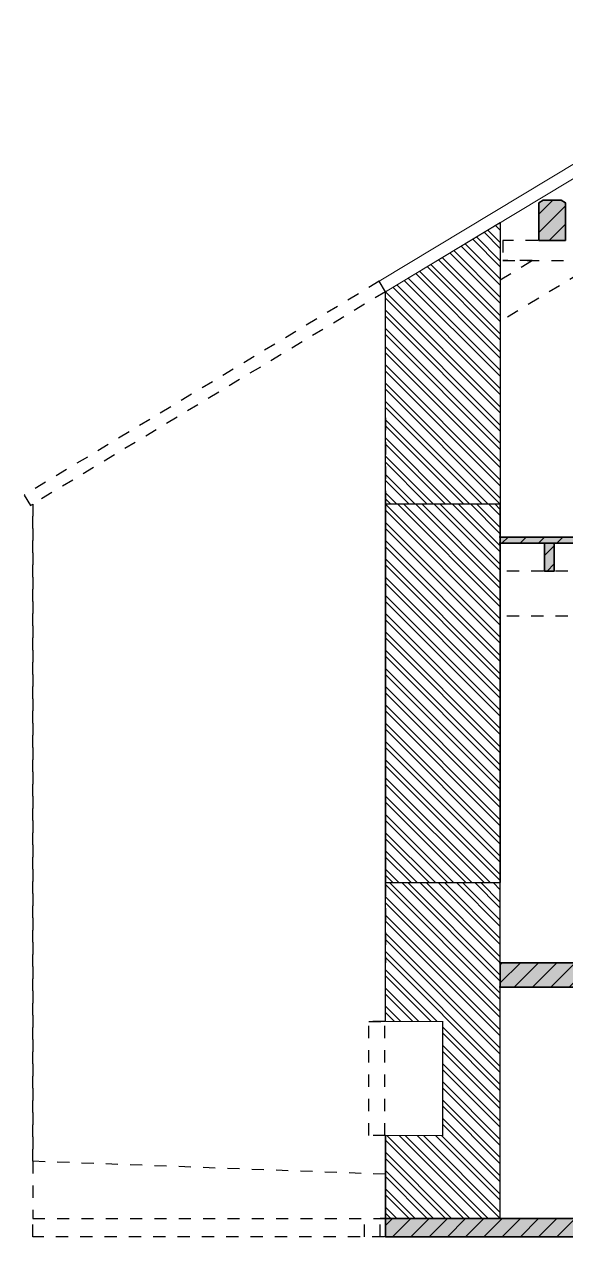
# Model space of a CAD drawing. Header units: metres. Extents: x -22.1 to 20.5, y -0.2 to 10.9.
# Drawn here: x -22.08 to -17.63, y -0.15 to 9.81 of the extents above; entities that cross this region are included whole.
import ezdxf

# ---------------------------------------------------------------- set-up
doc = ezdxf.new("R2010")
doc.units = ezdxf.units.M
doc.linetypes.add('DASH', pattern=[0.2, 0.1, -0.1])
for name, color, linetype in [('02_MURS_MAISON-F', 7, 'CONTINUOUS'), ('02_MURS_MAISON-R', 7, 'CONTINUOUS'), ('02_MURS_MAISON-S', 7, 'CONTINUOUS'), ('02_MURS_MAISON-S-SH', 7, 'CONTINUOUS'), ('22_COUVERTURE-R', 7, 'CONTINUOUS'), ('22_COUVERTURE-S', 7, 'CONTINUOUS'), ('LAYER0-F', 7, 'CONTINUOUS'), ('LAYER0-R', 7, 'CONTINUOUS'), ('Z_01_TOITURE-R', 7, 'CONTINUOUS'), ('Z_01_TOITURE-S', 7, 'CONTINUOUS'), ('Z_01_TOITURE-S-SF', 7, 'CONTINUOUS'), ('Z_01_TOITURE-S-SH', 7, 'CONTINUOUS'), ('Z_02_R_0-R', 7, 'CONTINUOUS'), ('Z_02_R_0-S', 7, 'CONTINUOUS'), ('Z_02_R_0-S-SF', 7, 'CONTINUOUS'), ('Z_02_R_0-S-SH', 7, 'CONTINUOUS'), ('Z_03_R-1-F', 7, 'CONTINUOUS'), ('Z_03_R-1-R', 7, 'CONTINUOUS'), ('Z_03_R-1-S', 7, 'CONTINUOUS'), ('Z_03_R-1-S-SF', 7, 'CONTINUOUS'), ('Z_03_R-1-S-SH', 7, 'CONTINUOUS'), ('Z_1_R+1-R', 7, 'CONTINUOUS'), ('Z_1_R+1-S', 7, 'CONTINUOUS'), ('Z_1_R+1-S-SF', 7, 'CONTINUOUS'), ('Z_1_R+1-S-SH', 7, 'CONTINUOUS')]:
    doc.layers.add(name, color=color, linetype=linetype)
pattern_1 = [(45, (0, 0), (-0.07499985, 0.07499985), [])]

msp = doc.modelspace()

# ---------------------------------------------------------------- hatches: boundary and pattern name
at = {"layer": '02_MURS_MAISON-S-SH', "lineweight": 18}
h = msp.add_hatch(dxfattribs=at)
h.set_pattern_fill('NEN metselwerk van baksteen (arcering)', color=256, style=0, pattern_type=2)
h.set_pattern_definition([(135, (-18.1648, 5.87), (-0.075, -0.075), []), (135, (-18.1648, 5.92), (-0.075, -0.075), [])])
h.paths.add_polyline_path([(-19.1083, 7.6155), (-19.1083, 5.87), (-18.1648, 5.87), (-18.1648, 8.1837)], flags=16)
h = msp.add_hatch(dxfattribs=at)
h.set_pattern_fill('NEN metselwerk van baksteen (arcering)', color=256, style=0, pattern_type=2)
h.set_pattern_definition([(-45, (-19.10834, 5.87), (0.075, 0.075), []), (-45, (-19.10834, 5.82), (0.075, 0.075), [])])
h.paths.add_polyline_path([(-19.1083, 5.87), (-19.1083, 2.76), (-18.1648, 2.76), (-18.1648, 5.87)], flags=16)
h = msp.add_hatch(dxfattribs=at)
h.set_pattern_fill('NEN metselwerk van baksteen (arcering)', color=256, style=0, pattern_type=2)
h.set_pattern_definition([(135, (-18.1648, 2e-14), (-0.075, -0.075), []), (135, (-18.1648, 0.05), (-0.075, -0.075), [])])
h.paths.add_polyline_path([(-19.1083, 0.6823), (-19.1083, 0), (-18.1648, 0), (-18.1648, 2.76), (-19.1083, 2.76), (-19.1083, 1.6185), (-18.6366, 1.6185), (-18.6366, 0.6823)], flags=16)
at = {"layer": 'Z_01_TOITURE-S-SF', "true_color": 0xf4f4f4}
msp.add_hatch(color=7, dxfattribs=at).paths.add_polyline_path([(-17.8481, 8.3462), (-17.8481, 8.0372), (-17.6292, 8.0372), (-17.6292, 8.3462), (-17.6657, 8.3683), (-17.8116, 8.3683)], flags=16)
at = {"layer": 'Z_01_TOITURE-S-SH', "lineweight": 18, "true_color": 0x6e6e6e}
h = msp.add_hatch(dxfattribs=at)
h.set_pattern_fill('Skalp default', color=8, style=0, pattern_type=2)
h.set_pattern_definition(pattern_1)
h.paths.add_polyline_path([(-17.8481, 8.3462), (-17.8481, 8.0372), (-17.6292, 8.0372), (-17.6292, 8.3462), (-17.6657, 8.3683), (-17.8116, 8.3683)], flags=16)
at = {"layer": 'Z_02_R_0-S-SF', "true_color": 0xf4f4f4}
msp.add_hatch(color=7, dxfattribs=at).paths.add_polyline_path([(-18.1648, 1.9), (-12.3218, 1.9), (-12.3218, 2.1), (-18.1648, 2.1)], flags=16)
at = {"layer": 'Z_02_R_0-S-SH', "lineweight": 18, "true_color": 0x6e6e6e}
h = msp.add_hatch(dxfattribs=at)
h.set_pattern_fill('Skalp default', color=8, style=0, pattern_type=2)
h.set_pattern_definition(pattern_1)
h.paths.add_polyline_path([(-18.1648, 1.9), (-12.3218, 1.9), (-12.3218, 2.1), (-18.1648, 2.1)], flags=16)
at = {"layer": 'Z_03_R-1-S-SF', "true_color": 0xf4f4f4}
msp.add_hatch(color=7, dxfattribs=at).paths.add_polyline_path([(-19.1083, -0.15), (-2.5664, -0.15), (-2.5664, 0), (-8.7364, 0), (-9.3114, 0), (-12.4514, 0), (-19.1083, 0)], flags=16)
at = {"layer": 'Z_03_R-1-S-SH', "lineweight": 18, "true_color": 0x6e6e6e}
h = msp.add_hatch(dxfattribs=at)
h.set_pattern_fill('Skalp default', color=8, style=0, pattern_type=2)
h.set_pattern_definition(pattern_1)
h.paths.add_polyline_path([(-19.1083, -0.15), (-2.5664, -0.15), (-2.5664, 0), (-8.7364, 0), (-9.3114, 0), (-12.4514, 0), (-19.1083, 0)], flags=16)
at = {"layer": 'Z_1_R+1-S-SF', "true_color": 0xf4f4f4}
for points in [[(-18.1648, 5.5492), (-12.3218, 5.5492), (-12.3218, 5.5992), (-18.1648, 5.5992)], [(-17.8018, 5.5492), (-17.8018, 5.3192), (-17.7218, 5.3192), (-17.7218, 5.5492)]]:
    msp.add_hatch(color=7, dxfattribs=at).paths.add_polyline_path(points, flags=16)
at = {"layer": 'Z_1_R+1-S-SH', "lineweight": 18, "true_color": 0x6e6e6e}
h = msp.add_hatch(dxfattribs=at)
h.set_pattern_fill('Skalp default', color=8, style=0, pattern_type=2)
h.set_pattern_definition(pattern_1)
h.paths.add_polyline_path([(-18.1648, 5.5492), (-12.3218, 5.5492), (-12.3218, 5.5992), (-18.1648, 5.5992)], flags=16)
h = msp.add_hatch(dxfattribs=at)
h.set_pattern_fill('Skalp default', color=8, style=0, pattern_type=2)
h.set_pattern_definition(pattern_1)
h.paths.add_polyline_path([(-17.8018, 5.5492), (-17.8018, 5.3192), (-17.7218, 5.3192), (-17.7218, 5.5492)], flags=16)

# ---------------------------------------------------------------- linework, layer by layer
at = {"layer": '02_MURS_MAISON-F', "color": 7}
for points in [[(-19.1083, 5.8699), (-19.1068, 5.8699)], [(-18.6367, 1.6184), (-18.6349, 1.6184)], [(-18.1647, 1.6184), (-18.1647, 1.6184)], [(-18.6349, 0.6822), (-18.6367, 0.6822)], [(-18.1647, 0.6822), (-18.1647, 0.6822)]]:
    msp.add_lwpolyline(points, dxfattribs=at)
at = {"layer": '02_MURS_MAISON-R', "color": 7, "linetype": 'DASH'}
for points in [[(-19.1083, 7.6156), (-22.007, 5.8701)], [(-22.007, 5.8701), (-22.007, -0.0001)], [(-19.246, 0.6822), (-19.246, 1.6184)], [(-19.246, 1.6184), (-19.1083, 1.6184)], [(-19.1134, 1.6184), (-19.246, 1.6184)], [(-19.1134, 0.6822), (-19.1134, 1.6184)], [(-19.1083, 0.6822), (-19.246, 0.6822)]]:
    msp.add_lwpolyline(points, dxfattribs=at)
at = {"layer": '02_MURS_MAISON-S', "lineweight": 0}
for points in [[(-19.1083, 7.6155), (-19.1083, 5.87), (-18.1648, 5.87), (-18.1648, 8.1837)], [(-19.1083, 5.87), (-19.1083, 2.76), (-18.1648, 2.76), (-18.1648, 5.87)], [(-19.1083, 0.6823), (-19.1083, 0), (-18.1648, 0), (-18.1648, 2.76), (-19.1083, 2.76), (-19.1083, 1.6185), (-18.6366, 1.6185), (-18.6366, 0.6823)]]:
    msp.add_lwpolyline(points, close=True, dxfattribs=at)
at = {"layer": '22_COUVERTURE-R', "color": 7, "linetype": 'DASH'}
for points in [[(-19.1599, 7.7012), (-22.0773, 5.9446)], [(-22.0773, 5.9446), (-22.0255, 5.8587)], [(-22.0255, 5.8587), (-22.007, 5.8701)]]:
    msp.add_lwpolyline(points, dxfattribs=at)
at = {"layer": '22_COUVERTURE-S', "lineweight": 0}
msp.add_lwpolyline([(-19.1599, 7.7012), (-19.1083, 7.6155), (-15.6467, 9.7), (-15.6526, 9.8132)], close=True, dxfattribs=at)
at = {"layer": 'LAYER0-F', "color": 7}
for points in [[(-18.1647, 8.1836), (-18.1647, 5.6077)], [(-19.1083, 1.6184), (-19.1083, 7.6154), (-19.1599, 7.7012)], [(-19.1599, 7.7012), (-19.1599, 7.7012)], [(-19.1083, 5.8699), (-19.1083, 5.8699)], [(-19.1083, 5.8699), (-19.1083, 2.7599)], [(-18.1647, 5.8699), (-19.1068, 5.8699)], [(-18.1647, -0.0001), (-18.1647, 5.8699)], [(-18.1647, 5.8699), (-18.1647, 2.7599)], [(-18.1647, 5.6077), (-18.1647, 5.8699)], [(-18.1647, 5.5491), (-18.1647, 5.5991)], [(-18.1647, 5.5991), (-18.1647, 5.5991)], [(-18.1647, 5.5491), (-18.1647, 5.5991)], [(-18.1647, 5.5491), (-18.1647, 5.5491)], [(-18.1647, 5.5404), (-18.1647, 2.7599)], [(-19.1083, 2.7599), (-18.1647, 2.7599)], [(-18.1647, 2.1086), (-18.1647, 2.7599)], [(-18.1647, 2.1), (-18.1647, 2.1)], [(-18.1647, 1.8999), (-18.1647, 1.8999)], [(-19.1083, 1.6184), (-19.1083, 1.6184)], [(-18.6367, 0.6822), (-18.6367, 1.6184)], [(-19.1083, 0.6822), (-19.1083, -0.1502)], [(-19.1083, 0.0086), (-19.1083, 0.6822)], [(-19.1083, 0.6822), (-19.1083, 0.6822)], [(-19.1083, 0.6822), (-19.1083, 0.6822)], [(-19.1083, -0.0001), (-18.1647, -0.0001)], [(-19.1083, -0.0001), (-19.1083, -0.0001)], [(-19.1083, -0.0001), (-19.1083, -0.1502)], [(-9.3113, -0.0001), (-18.1632, -0.0001)], [(-18.1632, -0.0001), (-12.4515, -0.0001)], [(-19.1083, -0.1502), (-19.1083, -0.1502)]]:
    msp.add_lwpolyline(points, dxfattribs=at)
at = {"layer": 'LAYER0-R', "color": 7, "linetype": 'DASH'}
for points in [[(-18.1647, 8.1838), (-18.1647, 7.7139)], [(-19.1083, 7.1439), (-19.1083, 7.6156), (-19.1599, 7.7012)], [(-19.1083, 6.578), (-19.1083, 5.5991)], [(-22.007, 0.4701), (-22.007, 5.8701)], [(-18.1647, 5.8701), (-19.1083, 5.8701)], [(-19.1083, 5.5991), (-19.1083, 5.8701)], [(-18.1647, -0.0001), (-18.1647, 5.8701)], [(-18.1647, 5.8701), (-18.1647, 2.7599)], [(-19.1083, 4.9489), (-19.1083, 2.1)], [(-19.1083, 2.7599), (-18.1647, 2.7599)], [(-19.1083, 2.1), (-19.1083, 2.7599)], [(-19.1083, 1.6184), (-19.1083, 1.9001)], [(-18.6364, 0.6822), (-18.6364, 1.6184)], [(-18.6364, 1.6184), (-18.6364, 1.6184)], [(-18.6364, 0.6822), (-18.6364, 1.6184)], [(-19.1083, 0.0088), (-19.1083, 0.6822)], [(-19.1083, 0.6822), (-19.1083, -0.1499)], [(-19.1083, -0.0001), (-19.1083, 0.6822)], [(-18.6364, 0.6822), (-18.6364, 0.6822)], [(-9.3113, -0.0001), (-19.1083, -0.0001)]]:
    msp.add_lwpolyline(points, dxfattribs=at)
at = {"layer": 'Z_01_TOITURE-R', "color": 7, "linetype": 'DASH'}
for points in [[(-17.8569, 8.0373), (-18.1449, 8.0373)], [(-18.1449, 8.0373), (-18.1449, 7.8717)], [(-18.1647, 7.7139), (-17.9034, 7.8717)], [(-17.3352, 7.8717), (-18.1647, 7.3708)], [(-18.1449, 7.8717), (-13.2315, 7.8717)], [(-17.9034, 7.8717), (-18.1449, 7.8717)], [(-19.1083, 5.3192), (-19.1083, 5.3192)], [(-17.8104, 5.3192), (-18.1647, 5.3192)], [(-17.2104, 5.3192), (-17.7129, 5.3192)], [(-19.1083, 4.9489), (-19.1083, 4.9489)], [(-12.4106, 4.9489), (-18.1647, 4.9489)]]:
    msp.add_lwpolyline(points, dxfattribs=at)
at = {"layer": 'Z_01_TOITURE-S', "lineweight": 35}
msp.add_lwpolyline([(-17.8481, 8.3462), (-17.8481, 8.0372), (-17.6292, 8.0372), (-17.6292, 8.3462), (-17.6657, 8.3683), (-17.8116, 8.3683)], close=True, dxfattribs=at)
at = {"layer": 'Z_02_R_0-R', "color": 7, "linetype": 'DASH'}
for points in [[(-19.1083, 2.1), (-19.1083, 2.1)], [(-18.1647, 2.1), (-18.1734, 2.1)], [(-19.1083, 1.9001), (-19.1083, 1.9001)], [(-18.1647, 1.9001), (-18.1734, 1.9001)]]:
    msp.add_lwpolyline(points, dxfattribs=at)
at = {"layer": 'Z_02_R_0-S', "lineweight": 35}
msp.add_lwpolyline([(-18.1648, 1.9), (-12.3218, 1.9), (-12.3218, 2.1), (-18.1648, 2.1)], close=True, dxfattribs=at)
at = {"layer": 'Z_03_R-1-F', "color": 7}
for points in [[(-19.1068, 0.3626), (-19.1083, 0.3629)], [(-18.1647, 0.3279), (-18.1647, 0.3279)]]:
    msp.add_lwpolyline(points, dxfattribs=at)
at = {"layer": 'Z_03_R-1-R', "color": 7, "linetype": 'DASH'}
for points in [[(-19.1083, 0.3629), (-22.007, 0.4701)], [(-22.007, -0.1499), (-22.007, -0.0001)], [(-22.007, -0.0001), (-19.117, -0.0001)], [(-19.2808, -0.1499), (-19.2808, -0.0001)], [(-19.1528, -0.1499), (-19.1528, -0.0001)], [(-19.117, -0.0001), (-19.1528, -0.0001)], [(-19.1083, -0.0001), (-19.1099, -0.0001)], [(-19.117, -0.1499), (-22.007, -0.1499)], [(-19.1083, -0.1499), (-19.1099, -0.1499)]]:
    msp.add_lwpolyline(points, dxfattribs=at)
at = {"layer": 'Z_03_R-1-S', "lineweight": 35}
msp.add_lwpolyline([(-19.1083, -0.15), (-2.5664, -0.15), (-2.5664, 0), (-8.7364, 0), (-9.3114, 0), (-12.4514, 0), (-19.1083, 0)], close=True, dxfattribs=at)
at = {"layer": 'Z_1_R+1-R', "color": 7, "linetype": 'DASH'}
for points in [[(-19.1083, 5.5991), (-19.1083, 5.5991)], [(-18.1647, 5.5991), (-18.1734, 5.5991)], [(-19.1083, 5.5493), (-19.1083, 5.5493)], [(-18.1647, 5.5493), (-18.1734, 5.5493)]]:
    msp.add_lwpolyline(points, dxfattribs=at)
at = {"layer": 'Z_1_R+1-S', "lineweight": 35}
for points in [[(-18.1648, 5.5492), (-12.3218, 5.5492), (-12.3218, 5.5992), (-18.1648, 5.5992)], [(-17.8018, 5.5492), (-17.8018, 5.3192), (-17.7218, 5.3192), (-17.7218, 5.5492)]]:
    msp.add_lwpolyline(points, close=True, dxfattribs=at)

doc.saveas('drawing.dxf')
